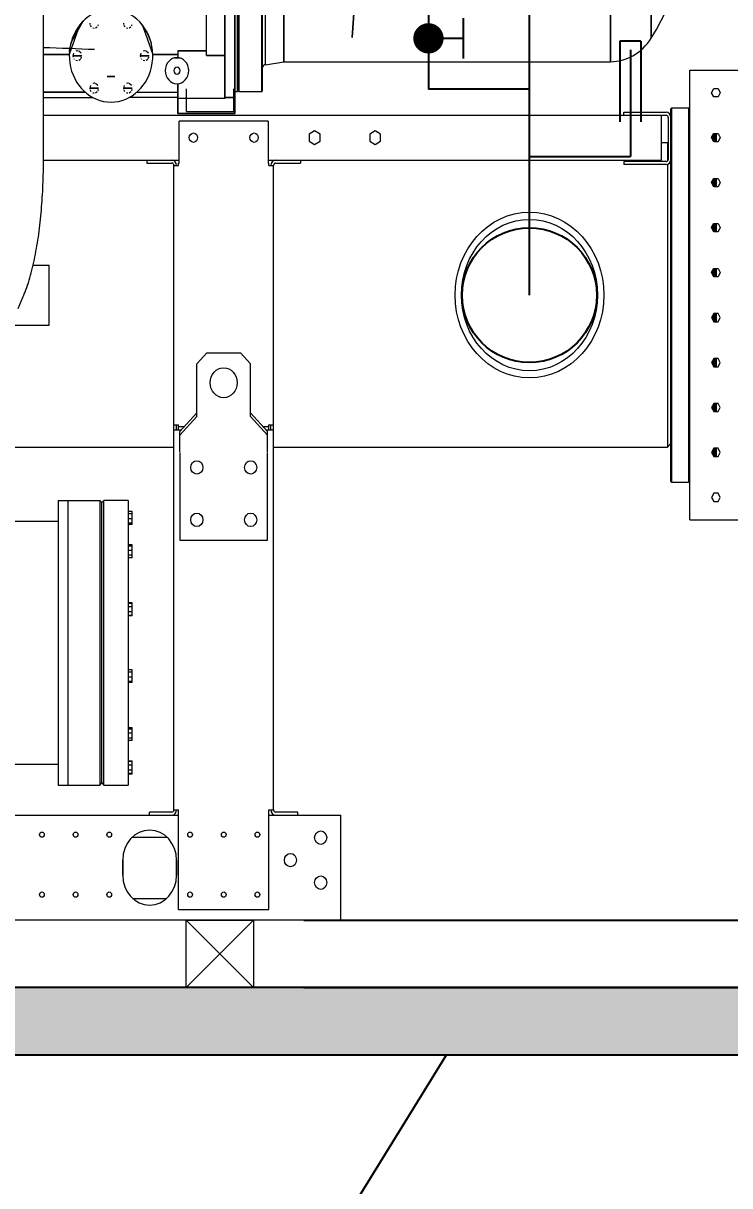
# Model space of a CAD drawing. Extents: x -345393 to -54719, y 203828 to 476815.
# Drawn here: x -319595 to -318546, y 227978 to 229704 of the extents above; entities that cross this region are included whole.
import ezdxf

# ---------------------------------------------------------------- set-up
doc = ezdxf.new("R2010")
doc.units = 0
doc.header["$LTSCALE"] = 1000
doc.header["$MEASUREMENT"] = 0
doc.linetypes.add('DASH', pattern=[0.35, 0.25, -0.1])
doc.layers.get('0').update_dxf_attribs({"color": 252, "linetype": 'CONTINUOUS'})
doc.layers.get('Defpoints').update_dxf_attribs({"color": 252, "linetype": 'CONTINUOUS'})
for name, color, linetype in [('A-墙线', 252, 'CONTINUOUS'), ('暖通-水-标注', 95, 'CONTINUOUS'), ('暖通-水-水阀', 3, 'CONTINUOUS'), ('暖通-水-管道-供水', 1, 'CONTINUOUS'), ('暖通-水-设备基础', 75, 'DASH'), ('暖通-水-说明', 3, 'CONTINUOUS')]:
    doc.layers.add(name, color=color, linetype=linetype)
doc.layers.add('暖通-水-设备', color=3, linetype='CONTINUOUS', lineweight=20)
doc.styles.add('M-TEXT2', font='romanc.shx', dxfattribs={"width": 0.8, "bigfont": 'hzf.shx'})
doc.dimstyles.new('暖通-水-尺寸标注50', dxfattribs={"dimscale": 0.5, "dimtxt": 250, "dimasz": 300, "dimexe": 250, "dimexo": 150, "dimgap": 100, "dimtad": 1, "dimdec": 4, "dimrnd": 5, "dimdsep": 46, "dimtxsty": 'M-TEXT2', "dimblk1": 'DOTSMALL', "dimblk2": 'DOTSMALL', "dimsah": 1, "dimcen": 0.09, "dimclrd": 256, "dimclre": 256, "dimclrt": 7, "dimadec": 0, "dimazin": 0, "dimtfac": 1, "dimtdec": 4, "dimtix": 1, "dimtmove": 2, "dimatfit": 3, "dimldrblk": 'DOTSMALL', "dimfxl": 0, "dimtolj": 1, "dimtzin": 0, "dimarcsym": 0})

# ---------------------------------------------------------------- blocks, each defined once
blk = doc.blocks.new('A$C27E85A24')
at = {"color": 95}
for p, q in [((1004.5, 29), (1004.5, 578)), ((1004.5, 578), (1004.5, 29)), ((1006.5, 304), (1006.5, 29)), ((1006.5, 29), (1006.5, 304)), ((1040.5, 304), (1040.5, 29)), ((1040.5, 29), (1040.5, 304)), ((1041, 29.5), (1041, 304)), ((1041, 304), (1041, 29.5)), ((1046, 65), (1046, 304)), ((1046, 65), (1046, 304)), ((1073, 69), (1073, 304)), ((1073, 304), (1073, 69)), ((1558.1, 69), (1558.1, 304)), ((1558.1, 304), (1558.1, 69)), ((1618.6, 304), (1618.6, 100.4)), ((1618.6, 100.4), (1618.6, 304)), ((958.5, 77.4), (958.5, 221.6)), ((985.5, 144.3), (985.5, 21)), ((985.5, 21), (985.5, 144.3)), ((1000.5, 144.3), (1000.5, 21)), ((1000.5, 21), (1000.5, 144.3)), ((1006, 148.6), (1006, 29.5)), ((756.7, 93.4), (756.7, 93.4)), ((876.3, 93.4), (876.3, 93.4)), ((716.2, 78.7), (754.5, 78.7)), ((754.5, 78.7), (716.2, 78.7)), ((877.5, 87.9), (877.5, 87.9)), ((877.5, 87.9), (877.5, 87.9)), ((878.5, 78.7), (915.5, 78.7)), ((915.5, 78.7), (878.5, 78.7)), ((915.5, 83.6), (958.5, 83.6)), ((958.5, 83.6), (915.5, 83.6)), ((915.5, 83.6), (915.5, 74.5)), ((911, 74.2), (918, 74.2)), ((918, 74.2), (911, 74.2)), ((958.5, 77.4), (985.5, 77.4)), ((985.5, 77.4), (958.5, 77.4)), ((1046, 65), (1073, 69)), ((1073, 69), (1558.1, 69)), ((1041, 61.7), (1041, 60)), ((915.5, 39.5), (915.5, 20)), ((915.5, 20), (915.5, 39.5)), ((716.2, 28.1), (778.4, 28.1)), ((778.4, 28.1), (716.2, 28.1)), ((716.2, 21), (789.9, 21)), ((915.5, 21), (843.1, 21)), ((854.6, 28.1), (915.5, 28.1)), ((915.5, 0), (915.5, 20)), ((915.5, 20), (915.5, 0)), ((985.5, 20), (915.5, 20)), ((985.5, 21), (1000.5, 21)), ((985.5, 20), (985.5, 21)), ((985.5, 21), (985.5, 20)), ((1000.5, 21), (985.5, 21)), ((1000.5, 29), (1004.5, 29)), ((1000.5, 21), (1000.5, 0)), ((1000.5, 0), (1000.5, 21)), ((1006, 29.5), (1006, 29.5)), ((1006, 29.5), (1006, 29.5)), ((1006.5, 29), (1040.5, 29)), ((1000.5, 0), (915.5, 0)), ((915.5, 0), (1000.5, 0))]:
    blk.add_line(p, q, dxfattribs=at)
at = {"color": 95, "flags": 128}
for points in [[(1177.5, 139.8), (1174.5, 101.3)], [(1174.5, 101.3), (1177.5, 139.8)], [(778, 125.6), (769.1, 116.9)], [(770.4, 118.4), (754.5, 78.7)], [(756.7, 93.4), (769.1, 116.9)], [(757.1, 94.7), (775, 123.1)], [(785, 120.3), (785.2, 118.8)], [(785.6, 117.5), (785.8, 117.3)], [(786.1, 116.7), (786.9, 115.7)], [(789.3, 114.2), (791.5, 113.8)], [(793.7, 114.2), (796.1, 115.7)], [(796.9, 116.7), (797.2, 117.3)], [(797.4, 117.5), (797.8, 118.8)], [(835, 120.3), (835.2, 118.8)], [(835.6, 117.5), (835.8, 117.3)], [(836.1, 116.7), (836.9, 115.7)], [(839.3, 114.2), (841.5, 113.8)], [(843.7, 114.2), (846.1, 115.7)], [(846.9, 116.7), (847.2, 117.3)], [(847.4, 117.5), (847.8, 118.8)], [(863.6, 117.3), (859, 122.1)], [(862.6, 118.5), (878.5, 78.7)], [(863.6, 117.3), (864.4, 116.4)], [(868.7, 110.5), (876.1, 94)], [(1041, 108.4), (1041, 112.4)], [(1041, 110.8), (1041, 108.4)], [(876.3, 93.4), (876.1, 94)], [(754.7, 82.6), (755.5, 87.9)], [(760.9, 80.4), (760, 77)], [(765.5, 83.4), (764.3, 83.1)], [(767.5, 83.4), (766.5, 83.5)], [(772.1, 80.4), (768.7, 83.1)], [(860.9, 80.4), (860, 77)], [(865.5, 83.4), (864.3, 83.1)], [(867.5, 83.4), (866.5, 83.5)], [(872.1, 80.4), (868.7, 83.1)], [(1041, 77.3), (1041, 79.8)], [(1041, 79), (1041, 77.3)], [(760, 77), (760.2, 75.5)], [(773, 77), (760, 77)], [(760, 77), (773, 77)], [(760.6, 74.2), (760.8, 74)], [(761.1, 73.4), (761.9, 72.4)], [(764.3, 70.9), (766.5, 70.5)], [(768.7, 70.9), (771.1, 72.4)], [(771.9, 73.4), (772.2, 74)], [(772.4, 74.2), (772.8, 75.5)], [(860, 77), (860.2, 75.5)], [(873, 77), (860, 77)], [(860, 77), (873, 77)], [(860.6, 74.2), (860.8, 74)], [(861.1, 73.4), (861.9, 72.4)], [(864.3, 70.9), (866.5, 70.5)], [(868.7, 70.9), (871.1, 72.4)], [(871.9, 73.4), (872.2, 74)], [(872.4, 74.2), (872.8, 75.5)], [(1041, 62.6), (1041, 61.7)], [(1041, 61.7), (1041, 62.5)], [(811, 49), (822, 49)], [(822, 49), (811, 49)], [(785.9, 37.1), (785, 33.7)], [(785, 33.7), (785.2, 32.2)], [(798, 33.7), (785, 33.7)], [(785, 33.7), (798, 33.7)], [(790.5, 40.1), (789.3, 39.8)], [(792.5, 40.1), (791.5, 40.2)], [(797.1, 37.1), (793.7, 39.8)], [(797.4, 30.9), (797.8, 32.2)], [(835.9, 37.1), (835, 33.7)], [(835, 33.7), (835.2, 32.2)], [(848, 33.7), (835, 33.7)], [(835, 33.7), (848, 33.7)], [(840.5, 40.1), (839.3, 39.8)], [(842.5, 40.1), (841.5, 40.2)], [(847.1, 37.1), (843.7, 39.8)], [(847.4, 30.9), (847.8, 32.2)], [(785.6, 30.9), (785.8, 30.7)], [(786.1, 30), (786.9, 29.1)], [(789.3, 27.6), (791.5, 27.2)], [(793.7, 27.6), (796.1, 29.1)], [(796.9, 30), (797.2, 30.7)], [(835.6, 30.9), (835.8, 30.7)], [(836.1, 30), (836.9, 29.1)], [(839.3, 27.6), (841.5, 27.2)], [(843.7, 27.6), (846.1, 29.1)], [(846.9, 30), (847.2, 30.7)]]:
    blk.add_lwpolyline(points, dxfattribs=at)
at = {"color": 95}
for centre, radius, start, end in [((1329, 304), 354, 324.9004, 35.0996), ((816.5, 77), 62, 107.8966, 72.1034), ((1558.1, 143), 74, 270, 324.9004), ((914.5, 57), 17.5, 90, 270), ((914.5, 57), 17.5, 270, 90), ((1046, 60), 5, 90, 180), ((914.5, 57), 4.77, 90, 270), ((914.5, 57), 4.77, 270, 90), ((1046, 60), 5, 180, 180.0025), ((1006.5, 29.5), 0.5, 180.0045, 270), ((1040.5, 29.5), 0.5, 270, 0)]:
    blk.add_arc(centre, radius, start, end, dxfattribs=at)
for centre, major_axis, start_param, end_param in [((914.5, 65.7), (12.4, 0), 1.489979, 1.57078), ((914.5, 48.3), (-12.4, 0), 1.570813, 1.651614)]:
    blk.add_ellipse(centre, major_axis=major_axis, ratio=0.707107, start_param=start_param, end_param=end_param, dxfattribs=at)
blk = doc.blocks.new('PSRHH3602-LM1')
at = {"color": 95}
for p, q in [((858.3, 1013.9), (858.3, 1691.5)), ((1818, 534), (1818, 1134)), ((1818, 1134), (1896, 1134)), ((1070.8, 1079), (1070.8, 1109)), ((1140.8, 1079), (1140.8, 1109)), ((1850.6, 1104), (1853.8, 1109.5)), ((1853.8, 1098.4), (1850.6, 1104)), ((1853.8, 1109.5), (1860.2, 1109.5)), ((1860.2, 1109.5), (1863.4, 1104)), ((1863.4, 1104), (1860.2, 1098.4)), ((1860.2, 1098.4), (1853.8, 1098.4)), ((858.3, 1074), (1783, 1074)), ((1070.8, 1079), (1140.8, 1079)), ((1720, 1078), (1783, 1078)), ((1720, 1074), (1720, 1078)), ((1776, 1014), (1776, 1074)), ((1786, 1071), (1786, 1015)), ((1791.5, 1084), (1790, 1082.5)), ((1790, 585.5), (1790, 1082.5)), ((1791.5, 584), (1791.5, 1084)), ((1791.5, 1084), (1816.5, 1084)), ((1816.5, 584), (1816.5, 1084)), ((1818, 1082.5), (1816.5, 1084)), ((1192, 1066), (1060, 1066)), ((1060, 1010), (1060, 1066)), ((1192, 1066), (1192, 1010)), ((1261, 1053.2), (1253, 1048.6)), ((1253, 1048.6), (1253, 1039.4)), ((1253, 1039.4), (1261, 1034.8)), ((1269, 1048.6), (1261, 1053.2)), ((1261, 1034.8), (1269, 1039.4)), ((1269, 1039.4), (1269, 1048.6)), ((1351, 1053.2), (1343, 1048.6)), ((1343, 1048.6), (1343, 1039.4)), ((1343, 1039.4), (1351, 1034.8)), ((1359, 1048.6), (1351, 1053.2)), ((1351, 1034.8), (1359, 1039.4)), ((1359, 1039.4), (1359, 1048.6)), ((1850.6, 1044), (1853.8, 1049.5)), ((1853.8, 1038.4), (1850.6, 1044)), ((1852.5, 1047.3), (1852.5, 1040.7)), ((1853.8, 1049.5), (1860.2, 1049.5)), ((1854, 1049.5), (1854, 1038.4)), ((1856, 1049.5), (1856, 1038.4)), ((1857.5, 1049.5), (1857.5, 1038.4)), ((1860.2, 1049.5), (1863.4, 1044)), ((1863.4, 1044), (1860.2, 1038.4)), ((1785, 1037.2), (1776, 1037.2)), ((1786, 1036.2), (1785, 1037.2)), ((1785, 1037.2), (1785, 1012.8)), ((1860.2, 1038.4), (1853.8, 1038.4)), ((858.3, 1014), (1060, 1014)), ((1012, 1014), (1012, 1010)), ((1012, 1010), (1049, 1010)), ((1059, 1010), (1060, 1010)), ((1059, 1007), (1059, 1010)), ((1192, 1014), (1776, 1014)), ((1192, 1010), (1193, 1010)), ((1193, 1007), (1193, 1010)), ((1203, 1010), (1240, 1010)), ((1240, 1014), (1240, 1010)), ((1783, 1012), (1720, 1012)), ((1720, 1012), (1720, 1008)), ((1785, 1008.3), (1785, 630.8)), ((1052, 147), (1052, 1007)), ((1052, 1007), (1059, 1007)), ((1193, 1007), (1200, 1007)), ((1200, 147), (1200, 1007)), ((1783, 1008), (1720, 1008)), ((1850.6, 984), (1853.8, 989.5)), ((1853.8, 978.4), (1850.6, 984)), ((1852.5, 987.3), (1852.5, 980.7)), ((1853.8, 989.5), (1860.2, 989.5)), ((1860.2, 978.4), (1853.8, 978.4)), ((1854, 989.5), (1854, 978.4)), ((1856, 989.5), (1856, 978.4)), ((1857.5, 989.5), (1857.5, 978.4)), ((1860.2, 989.5), (1863.4, 984)), ((1863.4, 984), (1860.2, 978.4)), ((1850.6, 924), (1853.8, 929.5)), ((1853.8, 918.4), (1850.6, 924)), ((1852.5, 927.3), (1852.5, 920.7)), ((1853.8, 929.5), (1860.2, 929.5)), ((1860.2, 918.4), (1853.8, 918.4)), ((1854, 929.5), (1854, 918.4)), ((1856, 929.5), (1856, 918.4)), ((1857.5, 929.5), (1857.5, 918.4)), ((1860.2, 929.5), (1863.4, 924)), ((1863.4, 924), (1860.2, 918.4)), ((842.9, 874), (866.9, 874)), ((866.9, 794), (866.9, 874)), ((1850.6, 864), (1853.8, 869.5)), ((1853.8, 869.5), (1860.2, 869.5)), ((1854, 869.5), (1854, 858.4)), ((1856, 869.5), (1856, 858.4)), ((1857.5, 869.5), (1857.5, 858.4)), ((1860.2, 869.5), (1863.4, 864)), ((1853.8, 858.4), (1850.6, 864)), ((1852.5, 867.3), (1852.5, 860.7)), ((1860.2, 858.4), (1853.8, 858.4)), ((1863.4, 864), (1860.2, 858.4)), ((820.5, 816.1), (828.3, 832.1)), ((1853.8, 809.5), (1850.6, 804)), ((1852.5, 807.3), (1852.5, 800.7)), ((1860.2, 809.5), (1853.8, 809.5)), ((1854, 809.5), (1854, 798.4)), ((1856, 809.5), (1856, 798.4)), ((1857.5, 809.5), (1857.5, 798.4)), ((1863.4, 804), (1860.2, 809.5)), ((812.5, 794), (866.9, 794)), ((1850.6, 804), (1853.8, 798.4)), ((1853.8, 798.4), (1860.2, 798.4)), ((1860.2, 798.4), (1863.4, 804)), ((1085.9, 742), (1100.9, 757)), ((1100.9, 757), (1150.9, 757)), ((1150.9, 757), (1165.9, 742)), ((1853.8, 749.5), (1850.6, 744)), ((1852.5, 747.3), (1852.5, 740.7)), ((1860.2, 749.5), (1853.8, 749.5)), ((1854, 749.5), (1854, 738.4)), ((1856, 749.5), (1856, 738.4)), ((1857.5, 749.5), (1857.5, 738.4)), ((1863.4, 744), (1860.2, 749.5)), ((1085.9, 672), (1085.9, 742)), ((1165.9, 672), (1165.9, 742)), ((1850.6, 744), (1853.8, 738.4)), ((1853.8, 738.4), (1860.2, 738.4)), ((1860.2, 738.4), (1863.4, 744)), ((1853.8, 689.5), (1850.6, 684)), ((1850.6, 684), (1853.8, 678.4)), ((1852.5, 687.3), (1852.5, 680.7)), ((1860.2, 689.5), (1853.8, 689.5)), ((1854, 689.5), (1854, 678.4)), ((1856, 689.5), (1856, 678.4)), ((1857.5, 689.5), (1857.5, 678.4)), ((1863.4, 684), (1860.2, 689.5)), ((1860.2, 678.4), (1863.4, 684)), ((1060.9, 652), (1085.9, 677)), ((1060.9, 647), (1085.9, 672)), ((1165.9, 677), (1190.9, 652)), ((1165.9, 672), (1190.9, 647)), ((1853.8, 678.4), (1860.2, 678.4)), ((1052, 661), (1059, 661)), ((1052, 654), (1062.9, 654)), ((1056, 654), (1056, 661)), ((1056, 654), (1059, 654)), ((1059, 654), (1059, 661)), ((1066.9, 658), (1059, 658)), ((1060.9, 624.7), (1060.9, 652)), ((1193, 658), (1184.9, 658)), ((1188.9, 654), (1200, 654)), ((1190.9, 624.7), (1190.9, 652)), ((1193, 654), (1193, 661)), ((1193, 661), (1200, 661)), ((1193, 654), (1196, 654)), ((1196, 654), (1196, 661)), ((803.1, 630.8), (1052, 630.8)), ((1060.9, 623.9), (1060.9, 507)), ((1190.9, 507), (1190.9, 623.9)), ((1200, 630.8), (1785, 630.8)), ((1785, 630.8), (1790, 635.8)), ((1853.8, 629.5), (1850.6, 624)), ((1850.6, 624), (1853.8, 618.4)), ((1852.5, 627.3), (1852.5, 620.7)), ((1860.2, 629.5), (1853.8, 629.5)), ((1854, 629.5), (1854, 618.4)), ((1856, 629.5), (1856, 618.4)), ((1857.5, 629.5), (1857.5, 618.4)), ((1863.4, 624), (1860.2, 629.5)), ((1860.2, 618.4), (1863.4, 624)), ((1853.8, 618.4), (1860.2, 618.4)), ((1791.5, 584), (1790, 585.5)), ((1816.5, 584), (1791.5, 584)), ((1818, 585.5), (1816.5, 584)), ((880, 560), (880, 180)), ((880, 560), (942, 560)), ((895, 180), (895, 560)), ((942, 560), (942, 180)), ((945, 557), (942, 560)), ((948, 560), (945, 557)), ((948, 180), (948, 560)), ((984, 560), (948, 560)), ((984, 560), (984, 180)), ((1853.8, 569.5), (1850.6, 564)), ((1850.6, 564), (1853.8, 558.4)), ((1860.2, 569.5), (1853.8, 569.5)), ((1853.8, 558.4), (1860.2, 558.4)), ((1863.4, 564), (1860.2, 569.5)), ((1860.2, 558.4), (1863.4, 564)), ((945, 183), (945, 557)), ((990, 545.2), (984, 545.2)), ((990, 528), (990, 545.2)), ((880, 532), (800.9, 532)), ((990, 541.9), (984, 541.9)), ((990, 535.5), (984, 535.5)), ((990, 529.8), (984, 529.8)), ((990, 528), (984, 528)), ((1818, 534), (1896, 534)), ((990, 500.6), (984, 500.6)), ((990, 498.8), (984, 498.8)), ((990, 483.4), (990, 500.6)), ((1060.9, 507), (1190.9, 507)), ((990, 493.1), (984, 493.1)), ((990, 486.7), (984, 486.7)), ((990, 483.4), (984, 483.4)), ((990, 423.2), (984, 423.2)), ((990, 422.6), (984, 422.6)), ((990, 406.1), (990, 423.2)), ((990, 418), (984, 418)), ((990, 411.3), (984, 411.3)), ((990, 406.6), (984, 406.6)), ((990, 406.1), (984, 406.1)), ((990, 333.9), (984, 333.9)), ((990, 330.6), (984, 330.6)), ((990, 316.8), (990, 333.9)), ((990, 324.2), (984, 324.2)), ((990, 318.5), (984, 318.5)), ((990, 316.8), (984, 316.8)), ((990, 256.6), (984, 256.6)), ((990, 254.9), (984, 254.9)), ((990, 249.2), (984, 249.2)), ((990, 239.4), (990, 256.6)), ((990, 242.8), (984, 242.8)), ((990, 239.4), (984, 239.4)), ((645, 208), (880, 208)), ((990, 212), (984, 212)), ((990, 211.4), (984, 211.4)), ((990, 206.7), (984, 206.7)), ((990, 194.8), (990, 212)), ((990, 200.1), (984, 200.1)), ((990, 195.4), (984, 195.4)), ((990, 194.8), (984, 194.8)), ((880, 180), (942, 180)), ((942, 180), (945, 183)), ((945, 183), (948, 180)), ((948, 180), (984, 180)), ((-1059, 140), (1059, 140)), ((1016, 140), (1016, 144)), ((1049, 144), (1016, 144)), ((1052, 147), (1059, 147)), ((1059, 14), (1059, 147)), ((1193, 14), (1193, 147)), ((1193, 147), (1200, 147)), ((1193, 140), (1300, 140)), ((1236, 144), (1203, 144)), ((1236, 140), (1236, 144)), ((1300, 0), (1300, 140)), ((1042.5, 110), (989.5, 110)), ((976, 60), (976, 80)), ((976, 79.6), (976, 59.6)), ((1056, 80), (1056, 60)), ((1056, 59.6), (1056, 79.6)), ((990.7, 29), (1041.3, 29)), ((1300, 0), (-1300, 0)), ((1059, 14), (1193, 14))]:
    blk.add_line(p, q, dxfattribs=at)
for centre, radius in [((1081, 1044), 6.25), ((1171, 1044), 6.25), ((1580, 834), 110.5), ((1580, 834), 101), ((1125.9, 717), 20), ((1086, 604), 9), ((1166, 604), 9), ((1086, 534), 9), ((1166, 534), 9), ((856, 114), 3.5), ((906, 114), 3.5), ((956, 114), 3.5), ((1076, 114), 3.5), ((1126, 114), 3.5), ((1176, 114), 3.5), ((1270, 110), 9), ((1225, 80), 9), ((1270, 50), 9), ((856, 34), 3.5), ((906, 34), 3.5), ((956, 34), 3.5), ((1076, 34), 3.5), ((1126, 34), 3.5), ((1176, 34), 3.5)]:
    blk.add_circle(centre, radius, dxfattribs=at)
for centre, radius, start, end in [((-689.4, -45742.7), 46932.3, 88.01747, 88.11017), ((1783, 1071), 7, 0, 90), ((1783, 1071), 3, 0, 90), ((1049, 1007), 7, 0, 90), ((1049, 1007), 3, 0, 90), ((1203, 1007), 7, 90, 180), ((1203, 1007), 3, 90, 180), ((1783, 1015), 7, 270, 0), ((1783, 1015), 3, 270, 0), ((1049, 147), 7, 270, 0), ((1049, 147), 3, 270, 0), ((1203, 147), 7, 180, 270), ((1203, 147), 3, 180, 270), ((1016, 80), 40, 0, 180), ((1016, 60), 40, 180, 0)]:
    blk.add_arc(centre, radius, start, end, dxfattribs=at)
blk.add_open_spline([(828.3, 832.1), (829.2, 834.2), (831.8, 839.7), (835.9, 850.3), (840.2, 863.5), (844, 877.6), (847.2, 892.1), (850.1, 907.3), (852.5, 922.9), (854.5, 939.1), (856, 955.6), (857.2, 972.4), (858, 989.3), (858.3, 1003.6), (858.3, 1011.3), (858.3, 1013.9)], degree=3, knots=[0, 0, 0, 0, 0.044334, 0.135746, 0.224835, 0.311452, 0.396156, 0.479473, 0.561792, 0.643391, 0.724472, 0.805185, 0.885649, 0.96596, 1, 1, 1, 1], dxfattribs=at)
blk.add_blockref('A$C27E85A24', (142.1, 1076.4), dxfattribs=at)
blk = doc.blocks.new('_DOTSMALL')
at = {"color": 0, "const_width": 0.5}
blk.add_lwpolyline([(-0.0625, 0, 1), (0.0625, 0, 1)], format="xyb", close=True, dxfattribs=at)
blk = doc.blocks.new('*D175')
at = {"layer": 'Defpoints', "color": 0}
for p in [(-322603.1, 228172.4), (-318103.1, 228172.4), (-318103.1, 227672.4)]:
    blk.add_point(p, dxfattribs=at)
at = {"layer": '暖通-水-标注', "linetype": 'Continuous', "lineweight": -2}
for p, q in [((-322603.1, 228097.4), (-322603.1, 227547.4)), ((-318103.1, 228097.4), (-318103.1, 227547.4)), ((-322603.1, 227672.4), (-318103.1, 227672.4))]:
    blk.add_line(p, q, dxfattribs=at)
at = {"layer": '暖通-水-标注', "lineweight": -2, "xscale": 150, "yscale": 150, "zscale": 150, "rotation": 180}
blk.add_blockref('_DOTSMALL', (-322603.1, 227672.4), dxfattribs=at)
at = {"layer": '暖通-水-标注', "lineweight": -2, "xscale": 150, "yscale": 150, "zscale": 150}
blk.add_blockref('_DOTSMALL', (-318103.1, 227672.4), dxfattribs=at)
at = {"layer": '暖通-水-标注', "color": 7, "insert": (-320353.1, 227784.9), "char_height": 125, "attachment_point": 5, "style": 'M-TEXT2'}
blk.add_mtext('\\A1;4500', dxfattribs=at)
blk = doc.blocks.new('M-JC-SPRING')
at = {"color": 3}
for p, q in [((-50, -50), (50, 50)), ((50, -50), (-50, 50))]:
    blk.add_line(p, q, dxfattribs=at)
at = {"color": 2}
blk.add_lwpolyline([(50, -50), (-50, -50), (-50, 50), (50, 50)], close=True, dxfattribs=at)
blk = doc.blocks.new('*D177')
at = {"layer": 'Defpoints', "color": 0}
for p in [(-319253.1, 228372.4), (-317711.9, 228372.4), (-319253.1, 228272.4)]:
    blk.add_point(p, dxfattribs=at)
at = {"layer": '暖通-水-标注', "linetype": 'Continuous', "lineweight": -2}
for p, q in [((-319178.1, 228372.4), (-317586.9, 228372.4)), ((-317711.9, 228272.4), (-317711.9, 228372.4)), ((-319178.1, 228272.4), (-317586.9, 228272.4))]:
    blk.add_line(p, q, dxfattribs=at)
at = {"layer": '暖通-水-标注', "lineweight": -2, "xscale": 150, "yscale": 150, "zscale": 150}
for p, rotation in [((-317711.9, 228372.4), 90), ((-317711.9, 228272.4), 270)]:
    blk.add_blockref('_DOTSMALL', p, dxfattribs=dict(at, rotation=rotation))
at = {"layer": '暖通-水-标注', "color": 7, "insert": (-317598.7, 228522.3), "char_height": 125, "attachment_point": 5, "rotation": 90, "style": 'M-TEXT2'}
blk.add_mtext('\\A1;100', dxfattribs=at)
blk = doc.blocks.new('FCU-RISER1')
at = {"color": 7}
blk.add_circle((0, 0), 50, dxfattribs=at)
blk = doc.blocks.new('温度计150')
for p, q in [((26, 285.4), (-26, 285.4)), ((-26, 285.4), (-26, 85.4)), ((0, 264), (0, 0)), ((26, 285.4), (26, 85.4))]:
    blk.add_line(p, q)
blk = doc.blocks.new('压力表150')
for p, q in [((-4.7, 291), (36.8, 332.5)), ((36.8, 332.5), (2.1, 311.2, -2160)), ((36.8, 332.5), (15.5, 297.8, -2160)), ((-31.6, 264.1), (-4.7, 291)), ((0, 219.1), (0, 116.9)), ((86.5, 75.3), (86.5, 175.5)), ((86.5, 125.4), (-18, 125.4)), ((0, 112.2), (0, 0))]:
    blk.add_line(p, q)
at = {"const_width": 37.5}
blk.add_lwpolyline([(-18.7, 125.4, 1), (18.8, 125.4, 1)], format="xyb", close=True, dxfattribs=at)
blk.add_circle((0, 294.1), 75)
for start, end in [(90, 270), (270, 90)]:
    blk.add_arc((0, 125.4), 18.8, start, end)
blk = doc.blocks.new('A$C1C3D48BC')
h = blk.add_hatch()
h.set_pattern_fill('AR-CONC', style=0)
h.set_pattern_definition([(50, (-54709.12, -16608.72), (182.18467, -15.9391), [19.05, -209.55]), (355, (-54709.12, -16608.72), (-35.2428, 191.05664), [15.24, -167.64]), (100.451, (-54693.94, -16610.04), (146.9425, 175.1167), [16.19, -178.09]), (46.1842, (-54709.12, -16557.92), (271.079, -42.0423), [28.575, -314.325]), (96.6356, (-54686.53, -16561.42), (237.4042, 247.4256), [24.285, -267.135]), (351.184, (-54709.12, -16557.92), (237.4046, 247.4251), [22.86, -251.46]), (21, (-54683.72, -16570.62), (151.61488, -102.26552), [19.05, -209.55]), (326, (-54683.72, -16570.62), (61.802, 184.18797), [15.24, -167.64]), (71.4514, (-54671.09, -16579.14), (213.4165, 81.92286), [16.19, -178.09]), (37.5, (-54709.124, -16608.716), (3.0886, 84.55504), [0, -165.608, 0, -170.18, 0, -168.275]), (7.5, (-54709.12, -16608.72), (66.81966, 100.18057), [0, -97.028, 0, -161.798, 0, -64.135]), (327.5, (-54765.766, -16608.716), (135.590595, -5.728744), [0, -63.5, 0, -198.12, 0, -262.89]), (317.5, (-54791.17, -16608.72), (148.12918, 25.4265), [0, -82.55, 0, -131.572, 0, -186.69])])
h.paths.add_polyline_path([(4500, -100), (4500, 0), (0, 0), (0, -100)])
at = {"color": 2}
blk.add_lwpolyline([(4500, -100), (0, -100), (0, 0), (4500, 0)], close=True, dxfattribs=at)

msp = doc.modelspace()

# ---------------------------------------------------------------- linework, layer by layer
at = {"color": 2}
msp.add_lwpolyline([(-322603.07647, 228172.36292), (-318103.07647, 228172.36292), (-318103.07647, 228272.36292), (-322603.07647, 228272.36292)], close=True, dxfattribs=at)
at = {"layer": 'A-墙线'}
msp.add_line((-328603.07647, 228172.36292), (-314943.23024, 228172.36292), dxfattribs=at)
at = {"layer": '暖通-水-水阀'}
for p, q in [((-318843.07647, 229606.36292), (-318993.07647, 229606.36292)), ((-318843.07647, 229506.36292), (-318693.07647, 229506.36292))]:
    msp.add_line(p, q, dxfattribs=at)
at = {"layer": '暖通-水-管道-供水'}
msp.add_line((-318843.07647, 229300.28819), (-318843.07647, 229806.36292), dxfattribs=at)
at = {"layer": '暖通-水-说明'}
msp.add_line((-319493.25873, 227317.81465), (-318966.16271, 228172.36292), dxfattribs=at)

# ---------------------------------------------------------------- block references
at = {"layer": '暖通-水-水阀', "xscale": 0.5999999999767169, "yscale": 0.5999999999767169}
for name, p, zscale in [('压力表150', (-318993.07647, 229606.36292), 0.6000000000000001), ('温度计150', (-318693.07647, 229506.36292), 0.6)]:
    msp.add_blockref(name, p, dxfattribs=dict(at, zscale=zscale))
at = {"layer": '暖通-水-管道-供水', "xscale": 2, "yscale": 2, "zscale": 2}
msp.add_blockref('FCU-RISER1', (-318843.07647, 229300.28819), dxfattribs=at)
at = {"layer": '暖通-水-设备', "yscale": 1.112820512818871}
msp.add_blockref('PSRHH3602-LM1', (-320423.07647, 228372.36292), dxfattribs=at)
at = {"layer": '暖通-水-设备'}
msp.add_blockref('M-JC-SPRING', (-319303.07647, 228322.36292), dxfattribs=at)
at = {"layer": '暖通-水-设备基础', "color": 251, "xscale": -1}
msp.add_blockref('A$C1C3D48BC', (-318103.07647, 228272.36292), dxfattribs=at)

# ---------------------------------------------------------------- dimensions: what is measured, and where the dimension line sits
at = {"layer": '暖通-水-标注'}
dim = msp.add_linear_dim(base=(-317711.92637, 228372.36292), p1=(-319253.07647, 228272.36292), p2=(-319253.07647, 228372.36292), angle=90, dimstyle='暖通-水-尺寸标注50', dxfattribs=at)
dim.commit()
dim.dimension.update_dxf_attribs({"geometry": '*D177', "text_midpoint": (-317598.72756, 228522.34745), "dimtype": 160})
dim = msp.add_linear_dim(base=(-318103.07647, 227672.36292), p1=(-322603.07647, 228172.36292), p2=(-318103.07647, 228172.36292), dimstyle='暖通-水-尺寸标注50', dxfattribs=at)
dim.commit()
dim.dimension.update_dxf_attribs({"geometry": '*D175', "text_midpoint": (-320353.07647, 227784.86292)})

doc.saveas('drawing.dxf')
